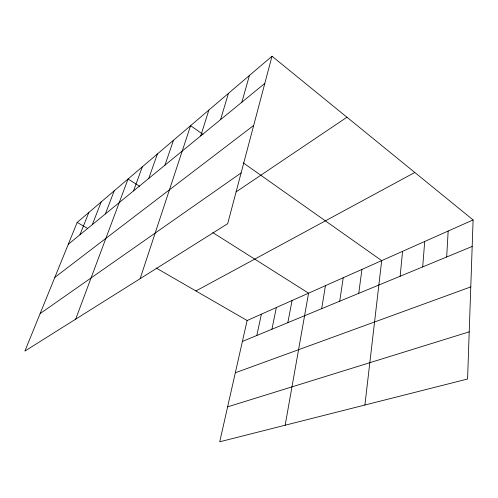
<?xml version="1.0" encoding="UTF-8"?>
<svg xmlns="http://www.w3.org/2000/svg" width="498" height="498" viewBox="0 0 498 498"><rect width="100%" height="100%" fill="white"/><g stroke="black" fill="none" stroke-linecap="round" stroke-linejoin="round"><path stroke-width="0.75" d="M473.1 219.935L467.578 379.015L219.724 441.794L247.126 320.525L473.1 219.935L272.014 56.206L77.171 222.413L24.9 351.065L227.679 223.689L272.014 56.206M446.675 257.005L448.169 231.035M422.702 266.916L424.707 241.48M400.137 276.241L402.583 251.328M364.903 405.023L381.692 260.628L243.292 162.877M358.747 293.347L361.928 269.424M339.717 301.215L343.209 277.76M321.689 308.667L325.449 285.665M285.167 425.224L308.579 293.173L212.771 232.578M287.838 322.66L292.058 300.524M271.939 329.228L276.346 307.521M256.806 335.484L261.388 314.182M241.847 102.208L249.436 75.459M220.539 119.651L228.445 93.369M200.719 135.886L208.88 110.058M140.131 278.687L190.597 125.658L203.06 134.46M164.944 165.174L173.472 140.262M148.753 178.433L157.399 153.969M133.545 190.883L142.291 166.861M75.665 319.174L128.054 179.006L139.683 186.358M105.364 213.953L114.229 190.802M92.286 224.66L101.181 201.933M79.941 234.77L88.849 212.453M68.27 244.325L264.812 83.409M54.842 277.374L253.687 125.44M40.126 313.597L241.119 172.924M236.114 191.873L346.957 117.223M195.895 290.957L414.797 172.464M242.401 341.441L472.179 246.46M235.317 372.778L470.778 286.904M227.623 406.847L469.216 331.842M77.171 222.413L87.679 228.476M156.123 267.992L247.126 320.525"/></g></svg>
